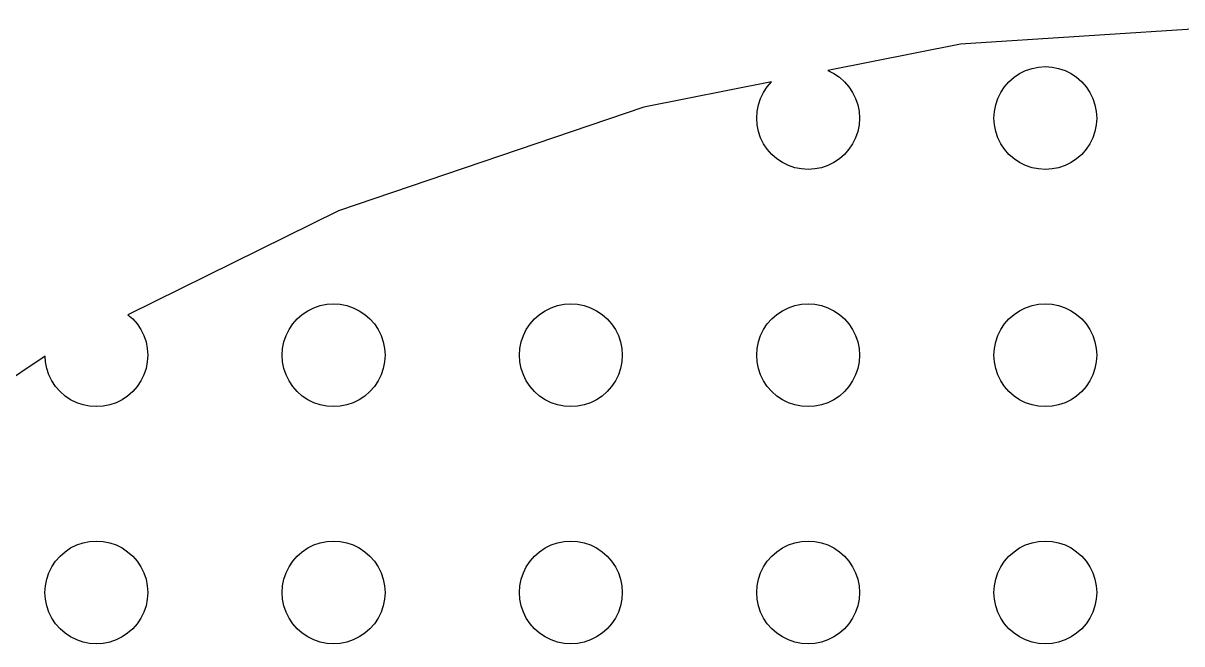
# Model space of a CAD drawing. Header units: metres. Extents: x -156 to 156, y -156 to 156.
# Drawn here: x -79.6 to -6.4, y 116.8 to 156 of the extents above; entities that cross this region are included whole.
import ezdxf

# ---------------------------------------------------------------- set-up
doc = ezdxf.new("R2010")
doc.units = ezdxf.units.M

msp = doc.modelspace()

# ---------------------------------------------------------------- linework, layer by layer
for p, q in [((0, 156), (-20.3621, 154.665)), ((-20.3621, 154.665), (-28.7463, 152.998)), ((-16.2437, 153.003), (-15.8412, 153.139)), ((-15.8412, 153.139), (-15.4242, 153.222)), ((-15.4242, 153.222), (-15, 153.25)), ((-15, 153.25), (-14.5758, 153.222)), ((-14.5758, 153.222), (-14.1588, 153.139)), ((-14.1588, 153.139), (-13.7563, 153.003)), ((-28.7463, 152.998), (-28.375, 152.815)), ((-28.375, 152.815), (-28.0215, 152.578)), ((-28.0215, 152.578), (-27.7019, 152.298)), ((-17.2981, 152.298), (-16.9785, 152.578)), ((-16.9785, 152.578), (-16.625, 152.815)), ((-16.625, 152.815), (-16.2437, 153.003)), ((-13.7563, 153.003), (-13.375, 152.815)), ((-13.375, 152.815), (-13.0215, 152.578)), ((-13.0215, 152.578), (-12.7019, 152.298)), ((-32.3054, 152.29), (-40.3758, 150.684)), ((-32.8146, 151.625), (-32.5784, 151.978)), ((-32.5784, 151.978), (-32.3054, 152.29)), ((-27.7019, 152.298), (-27.4216, 151.978)), ((-27.4216, 151.978), (-27.1854, 151.625)), ((-17.8146, 151.625), (-17.5784, 151.978)), ((-17.5784, 151.978), (-17.2981, 152.298)), ((-12.7019, 152.298), (-12.4216, 151.978)), ((-12.4216, 151.978), (-12.1854, 151.625)), ((-33.1393, 150.841), (-33.0026, 151.244)), ((-33.0026, 151.244), (-32.8146, 151.625)), ((-27.1854, 151.625), (-26.9974, 151.244)), ((-26.9974, 151.244), (-26.8607, 150.841)), ((-18.1393, 150.841), (-18.0026, 151.244)), ((-18.0026, 151.244), (-17.8146, 151.625)), ((-12.1854, 151.625), (-11.9974, 151.244)), ((-11.9974, 151.244), (-11.8607, 150.841)), ((-40.3758, 150.684), (-59.6986, 144.125)), ((-33.25, 150), (-33.2222, 150.424)), ((-33.2222, 150.424), (-33.1393, 150.841)), ((-26.8607, 150.841), (-26.7778, 150.424)), ((-26.7778, 150.424), (-26.75, 150)), ((-18.25, 150), (-18.2222, 150.424)), ((-18.2222, 150.424), (-18.1393, 150.841)), ((-11.8607, 150.841), (-11.7778, 150.424)), ((-11.7778, 150.424), (-11.75, 150)), ((-33.2222, 149.576), (-33.25, 150)), ((-33.1393, 149.159), (-33.2222, 149.576)), ((-26.7778, 149.576), (-26.8607, 149.159)), ((-26.75, 150), (-26.7778, 149.576)), ((-18.2222, 149.576), (-18.25, 150)), ((-18.1393, 149.159), (-18.2222, 149.576)), ((-11.7778, 149.576), (-11.8607, 149.159)), ((-11.75, 150), (-11.7778, 149.576)), ((-33.0026, 148.756), (-33.1393, 149.159)), ((-32.8146, 148.375), (-33.0026, 148.756)), ((-26.9974, 148.756), (-27.1854, 148.375)), ((-26.8607, 149.159), (-26.9974, 148.756)), ((-18.0026, 148.756), (-18.1393, 149.159)), ((-17.8146, 148.375), (-18.0026, 148.756)), ((-11.9974, 148.756), (-12.1854, 148.375)), ((-11.8607, 149.159), (-11.9974, 148.756)), ((-32.5784, 148.022), (-32.8146, 148.375)), ((-32.2981, 147.702), (-32.5784, 148.022)), ((-27.4216, 148.022), (-27.7019, 147.702)), ((-27.1854, 148.375), (-27.4216, 148.022)), ((-17.5784, 148.022), (-17.8146, 148.375)), ((-17.2981, 147.702), (-17.5784, 148.022)), ((-12.4216, 148.022), (-12.7019, 147.702)), ((-12.1854, 148.375), (-12.4216, 148.022)), ((-31.9785, 147.422), (-32.2981, 147.702)), ((-31.625, 147.185), (-31.9785, 147.422)), ((-28.0215, 147.422), (-28.375, 147.185)), ((-27.7019, 147.702), (-28.0215, 147.422)), ((-16.9785, 147.422), (-17.2981, 147.702)), ((-16.625, 147.185), (-16.9785, 147.422)), ((-13.0215, 147.422), (-13.375, 147.185)), ((-12.7019, 147.702), (-13.0215, 147.422)), ((-31.2437, 146.997), (-31.625, 147.185)), ((-30.8412, 146.861), (-31.2437, 146.997)), ((-30.4242, 146.778), (-30.8412, 146.861)), ((-30, 146.75), (-30.4242, 146.778)), ((-29.5758, 146.778), (-30, 146.75)), ((-29.1588, 146.861), (-29.5758, 146.778)), ((-28.7563, 146.997), (-29.1588, 146.861)), ((-28.375, 147.185), (-28.7563, 146.997)), ((-16.2437, 146.997), (-16.625, 147.185)), ((-15.8412, 146.861), (-16.2437, 146.997)), ((-15.4242, 146.778), (-15.8412, 146.861)), ((-15, 146.75), (-15.4242, 146.778)), ((-14.5758, 146.778), (-15, 146.75)), ((-14.1588, 146.861), (-14.5758, 146.778)), ((-13.7563, 146.997), (-14.1588, 146.861)), ((-13.375, 147.185), (-13.7563, 146.997)), ((-59.6986, 144.125), (-73.0045, 137.563)), ((-61.9785, 137.578), (-61.625, 137.815)), ((-61.625, 137.815), (-61.2437, 138.003)), ((-61.2437, 138.003), (-60.8412, 138.139)), ((-60.8412, 138.139), (-60.4242, 138.222)), ((-60.4242, 138.222), (-60, 138.25)), ((-60, 138.25), (-59.5758, 138.222)), ((-59.5758, 138.222), (-59.1588, 138.139)), ((-59.1588, 138.139), (-58.7563, 138.003)), ((-58.7563, 138.003), (-58.375, 137.815)), ((-58.375, 137.815), (-58.0215, 137.578)), ((-46.9785, 137.578), (-46.625, 137.815)), ((-46.625, 137.815), (-46.2437, 138.003)), ((-46.2437, 138.003), (-45.8412, 138.139)), ((-45.8412, 138.139), (-45.4242, 138.222)), ((-45.4242, 138.222), (-45, 138.25)), ((-45, 138.25), (-44.5758, 138.222)), ((-44.5758, 138.222), (-44.1588, 138.139)), ((-44.1588, 138.139), (-43.7563, 138.003)), ((-43.7563, 138.003), (-43.375, 137.815)), ((-43.375, 137.815), (-43.0215, 137.578)), ((-31.9785, 137.578), (-31.625, 137.815)), ((-31.625, 137.815), (-31.2437, 138.003)), ((-31.2437, 138.003), (-30.8412, 138.139)), ((-30.8412, 138.139), (-30.4242, 138.222)), ((-30.4242, 138.222), (-30, 138.25)), ((-30, 138.25), (-29.5758, 138.222)), ((-29.5758, 138.222), (-29.1588, 138.139)), ((-29.1588, 138.139), (-28.7563, 138.003)), ((-28.7563, 138.003), (-28.375, 137.815)), ((-28.375, 137.815), (-28.0215, 137.578)), ((-16.9785, 137.578), (-16.625, 137.815)), ((-16.625, 137.815), (-16.2437, 138.003)), ((-16.2437, 138.003), (-15.8412, 138.139)), ((-15.8412, 138.139), (-15.4242, 138.222)), ((-15.4242, 138.222), (-15, 138.25)), ((-15, 138.25), (-14.5758, 138.222)), ((-14.5758, 138.222), (-14.1588, 138.139)), ((-14.1588, 138.139), (-13.7563, 138.003)), ((-13.7563, 138.003), (-13.375, 137.815)), ((-13.375, 137.815), (-13.0215, 137.578)), ((-73.0045, 137.563), (-72.7019, 137.298)), ((-72.7019, 137.298), (-72.4216, 136.978)), ((-62.5784, 136.978), (-62.2981, 137.298)), ((-62.2981, 137.298), (-61.9785, 137.578)), ((-58.0215, 137.578), (-57.7019, 137.298)), ((-57.7019, 137.298), (-57.4216, 136.978)), ((-47.5784, 136.978), (-47.2981, 137.298)), ((-47.2981, 137.298), (-46.9785, 137.578)), ((-43.0215, 137.578), (-42.7019, 137.298)), ((-42.7019, 137.298), (-42.4216, 136.978)), ((-32.5784, 136.978), (-32.2981, 137.298)), ((-32.2981, 137.298), (-31.9785, 137.578)), ((-28.0215, 137.578), (-27.7019, 137.298)), ((-27.7019, 137.298), (-27.4216, 136.978)), ((-17.5784, 136.978), (-17.2981, 137.298)), ((-17.2981, 137.298), (-16.9785, 137.578)), ((-13.0215, 137.578), (-12.7019, 137.298)), ((-12.7019, 137.298), (-12.4216, 136.978)), ((-72.4216, 136.978), (-72.1854, 136.625)), ((-72.1854, 136.625), (-71.9974, 136.244)), ((-63.0026, 136.244), (-62.8146, 136.625)), ((-62.8146, 136.625), (-62.5784, 136.978)), ((-57.4216, 136.978), (-57.1854, 136.625)), ((-57.1854, 136.625), (-56.9974, 136.244)), ((-48.0026, 136.244), (-47.8146, 136.625)), ((-47.8146, 136.625), (-47.5784, 136.978)), ((-42.4216, 136.978), (-42.1854, 136.625)), ((-42.1854, 136.625), (-41.9974, 136.244)), ((-33.0026, 136.244), (-32.8146, 136.625)), ((-32.8146, 136.625), (-32.5784, 136.978)), ((-27.4216, 136.978), (-27.1854, 136.625)), ((-27.1854, 136.625), (-26.9974, 136.244)), ((-18.0026, 136.244), (-17.8146, 136.625)), ((-17.8146, 136.625), (-17.5784, 136.978)), ((-12.4216, 136.978), (-12.1854, 136.625)), ((-12.1854, 136.625), (-11.9974, 136.244)), ((-71.9974, 136.244), (-71.8607, 135.841)), ((-71.8607, 135.841), (-71.7778, 135.424)), ((-63.2222, 135.424), (-63.1393, 135.841)), ((-63.1393, 135.841), (-63.0026, 136.244)), ((-56.9974, 136.244), (-56.8607, 135.841)), ((-56.8607, 135.841), (-56.7778, 135.424)), ((-48.2222, 135.424), (-48.1393, 135.841)), ((-48.1393, 135.841), (-48.0026, 136.244)), ((-41.9974, 136.244), (-41.8607, 135.841)), ((-41.8607, 135.841), (-41.7778, 135.424)), ((-33.2222, 135.424), (-33.1393, 135.841)), ((-33.1393, 135.841), (-33.0026, 136.244)), ((-26.9974, 136.244), (-26.8607, 135.841)), ((-26.8607, 135.841), (-26.7778, 135.424)), ((-18.2222, 135.424), (-18.1393, 135.841)), ((-18.1393, 135.841), (-18.0026, 136.244)), ((-11.9974, 136.244), (-11.8607, 135.841)), ((-11.8607, 135.841), (-11.7778, 135.424)), ((-78.2458, 134.936), (-94.9668, 123.763)), ((-78.2222, 134.576), (-78.2458, 134.936)), ((-71.7778, 135.424), (-71.75, 135)), ((-71.75, 135), (-71.7778, 134.576)), ((-63.25, 135), (-63.2222, 135.424)), ((-63.2222, 134.576), (-63.25, 135)), ((-56.7778, 135.424), (-56.75, 135)), ((-56.75, 135), (-56.7778, 134.576)), ((-48.25, 135), (-48.2222, 135.424)), ((-48.2222, 134.576), (-48.25, 135)), ((-41.7778, 135.424), (-41.75, 135)), ((-41.75, 135), (-41.7778, 134.576)), ((-33.25, 135), (-33.2222, 135.424)), ((-33.2222, 134.576), (-33.25, 135)), ((-26.7778, 135.424), (-26.75, 135)), ((-26.75, 135), (-26.7778, 134.576)), ((-18.25, 135), (-18.2222, 135.424)), ((-18.2222, 134.576), (-18.25, 135)), ((-11.7778, 135.424), (-11.75, 135)), ((-11.75, 135), (-11.7778, 134.576)), ((-78.1393, 134.159), (-78.2222, 134.576)), ((-78.0026, 133.756), (-78.1393, 134.159)), ((-71.8607, 134.159), (-71.9974, 133.756)), ((-71.7778, 134.576), (-71.8607, 134.159)), ((-63.1393, 134.159), (-63.2222, 134.576)), ((-63.0026, 133.756), (-63.1393, 134.159)), ((-56.8607, 134.159), (-56.9974, 133.756)), ((-56.7778, 134.576), (-56.8607, 134.159)), ((-48.1393, 134.159), (-48.2222, 134.576)), ((-48.0026, 133.756), (-48.1393, 134.159)), ((-41.8607, 134.159), (-41.9974, 133.756)), ((-41.7778, 134.576), (-41.8607, 134.159)), ((-33.1393, 134.159), (-33.2222, 134.576)), ((-33.0026, 133.756), (-33.1393, 134.159)), ((-26.8607, 134.159), (-26.9974, 133.756)), ((-26.7778, 134.576), (-26.8607, 134.159)), ((-18.1393, 134.159), (-18.2222, 134.576)), ((-18.0026, 133.756), (-18.1393, 134.159)), ((-11.8607, 134.159), (-11.9974, 133.756)), ((-11.7778, 134.576), (-11.8607, 134.159)), ((-77.8146, 133.375), (-78.0026, 133.756)), ((-77.5784, 133.022), (-77.8146, 133.375)), ((-72.1854, 133.375), (-72.4216, 133.022)), ((-71.9974, 133.756), (-72.1854, 133.375)), ((-62.8146, 133.375), (-63.0026, 133.756)), ((-62.5784, 133.022), (-62.8146, 133.375)), ((-57.1854, 133.375), (-57.4216, 133.022)), ((-56.9974, 133.756), (-57.1854, 133.375)), ((-47.8146, 133.375), (-48.0026, 133.756)), ((-47.5784, 133.022), (-47.8146, 133.375)), ((-42.1854, 133.375), (-42.4216, 133.022)), ((-41.9974, 133.756), (-42.1854, 133.375)), ((-32.8146, 133.375), (-33.0026, 133.756)), ((-32.5784, 133.022), (-32.8146, 133.375)), ((-27.1854, 133.375), (-27.4216, 133.022)), ((-26.9974, 133.756), (-27.1854, 133.375)), ((-17.8146, 133.375), (-18.0026, 133.756)), ((-17.5784, 133.022), (-17.8146, 133.375)), ((-12.1854, 133.375), (-12.4216, 133.022)), ((-11.9974, 133.756), (-12.1854, 133.375)), ((-77.2981, 132.702), (-77.5784, 133.022)), ((-76.9785, 132.422), (-77.2981, 132.702)), ((-72.7019, 132.702), (-73.0215, 132.422)), ((-72.4216, 133.022), (-72.7019, 132.702)), ((-62.2981, 132.702), (-62.5784, 133.022)), ((-61.9785, 132.422), (-62.2981, 132.702)), ((-57.7019, 132.702), (-58.0215, 132.422)), ((-57.4216, 133.022), (-57.7019, 132.702)), ((-47.2981, 132.702), (-47.5784, 133.022)), ((-46.9785, 132.422), (-47.2981, 132.702)), ((-42.7019, 132.702), (-43.0215, 132.422)), ((-42.4216, 133.022), (-42.7019, 132.702)), ((-32.2981, 132.702), (-32.5784, 133.022)), ((-31.9785, 132.422), (-32.2981, 132.702)), ((-27.7019, 132.702), (-28.0215, 132.422)), ((-27.4216, 133.022), (-27.7019, 132.702)), ((-17.2981, 132.702), (-17.5784, 133.022)), ((-16.9785, 132.422), (-17.2981, 132.702)), ((-12.7019, 132.702), (-13.0215, 132.422)), ((-12.4216, 133.022), (-12.7019, 132.702)), ((-76.625, 132.185), (-76.9785, 132.422)), ((-76.2437, 131.997), (-76.625, 132.185)), ((-75.8412, 131.861), (-76.2437, 131.997)), ((-73.7563, 131.997), (-74.1588, 131.861)), ((-73.375, 132.185), (-73.7563, 131.997)), ((-73.0215, 132.422), (-73.375, 132.185)), ((-61.625, 132.185), (-61.9785, 132.422)), ((-61.2437, 131.997), (-61.625, 132.185)), ((-60.8412, 131.861), (-61.2437, 131.997)), ((-58.7563, 131.997), (-59.1588, 131.861)), ((-58.375, 132.185), (-58.7563, 131.997)), ((-58.0215, 132.422), (-58.375, 132.185)), ((-46.625, 132.185), (-46.9785, 132.422)), ((-46.2437, 131.997), (-46.625, 132.185)), ((-45.8412, 131.861), (-46.2437, 131.997)), ((-43.7563, 131.997), (-44.1588, 131.861)), ((-43.375, 132.185), (-43.7563, 131.997)), ((-43.0215, 132.422), (-43.375, 132.185)), ((-31.625, 132.185), (-31.9785, 132.422)), ((-31.2437, 131.997), (-31.625, 132.185)), ((-30.8412, 131.861), (-31.2437, 131.997)), ((-28.7563, 131.997), (-29.1588, 131.861)), ((-28.375, 132.185), (-28.7563, 131.997)), ((-28.0215, 132.422), (-28.375, 132.185)), ((-16.625, 132.185), (-16.9785, 132.422)), ((-16.2437, 131.997), (-16.625, 132.185)), ((-15.8412, 131.861), (-16.2437, 131.997)), ((-13.7563, 131.997), (-14.1588, 131.861)), ((-13.375, 132.185), (-13.7563, 131.997)), ((-13.0215, 132.422), (-13.375, 132.185)), ((-75.4242, 131.778), (-75.8412, 131.861)), ((-75, 131.75), (-75.4242, 131.778)), ((-74.5758, 131.778), (-75, 131.75)), ((-74.1588, 131.861), (-74.5758, 131.778)), ((-60.4242, 131.778), (-60.8412, 131.861)), ((-60, 131.75), (-60.4242, 131.778)), ((-59.5758, 131.778), (-60, 131.75)), ((-59.1588, 131.861), (-59.5758, 131.778)), ((-45.4242, 131.778), (-45.8412, 131.861)), ((-45, 131.75), (-45.4242, 131.778)), ((-44.5758, 131.778), (-45, 131.75)), ((-44.1588, 131.861), (-44.5758, 131.778)), ((-30.4242, 131.778), (-30.8412, 131.861)), ((-30, 131.75), (-30.4242, 131.778)), ((-29.5758, 131.778), (-30, 131.75)), ((-29.1588, 131.861), (-29.5758, 131.778)), ((-15.4242, 131.778), (-15.8412, 131.861)), ((-15, 131.75), (-15.4242, 131.778)), ((-14.5758, 131.778), (-15, 131.75)), ((-14.1588, 131.861), (-14.5758, 131.778)), ((-76.2437, 123.003), (-75.8412, 123.139)), ((-75.8412, 123.139), (-75.4242, 123.222)), ((-75.4242, 123.222), (-75, 123.25)), ((-75, 123.25), (-74.5758, 123.222)), ((-74.5758, 123.222), (-74.1588, 123.139)), ((-74.1588, 123.139), (-73.7563, 123.003)), ((-61.2437, 123.003), (-60.8412, 123.139)), ((-60.8412, 123.139), (-60.4242, 123.222)), ((-60.4242, 123.222), (-60, 123.25)), ((-60, 123.25), (-59.5758, 123.222)), ((-59.5758, 123.222), (-59.1588, 123.139)), ((-59.1588, 123.139), (-58.7563, 123.003)), ((-46.2437, 123.003), (-45.8412, 123.139)), ((-45.8412, 123.139), (-45.4242, 123.222)), ((-45.4242, 123.222), (-45, 123.25)), ((-45, 123.25), (-44.5758, 123.222)), ((-44.5758, 123.222), (-44.1588, 123.139)), ((-44.1588, 123.139), (-43.7563, 123.003)), ((-31.2437, 123.003), (-30.8412, 123.139)), ((-30.8412, 123.139), (-30.4242, 123.222)), ((-30.4242, 123.222), (-30, 123.25)), ((-30, 123.25), (-29.5758, 123.222)), ((-29.5758, 123.222), (-29.1588, 123.139)), ((-29.1588, 123.139), (-28.7563, 123.003)), ((-16.2437, 123.003), (-15.8412, 123.139)), ((-15.8412, 123.139), (-15.4242, 123.222)), ((-15.4242, 123.222), (-15, 123.25)), ((-15, 123.25), (-14.5758, 123.222)), ((-14.5758, 123.222), (-14.1588, 123.139)), ((-14.1588, 123.139), (-13.7563, 123.003)), ((-77.2981, 122.298), (-76.9785, 122.578)), ((-76.9785, 122.578), (-76.625, 122.815)), ((-76.625, 122.815), (-76.2437, 123.003)), ((-73.7563, 123.003), (-73.375, 122.815)), ((-73.375, 122.815), (-73.0215, 122.578)), ((-73.0215, 122.578), (-72.7019, 122.298)), ((-62.2981, 122.298), (-61.9785, 122.578)), ((-61.9785, 122.578), (-61.625, 122.815)), ((-61.625, 122.815), (-61.2437, 123.003)), ((-58.7563, 123.003), (-58.375, 122.815)), ((-58.375, 122.815), (-58.0215, 122.578)), ((-58.0215, 122.578), (-57.7019, 122.298)), ((-47.2981, 122.298), (-46.9785, 122.578)), ((-46.9785, 122.578), (-46.625, 122.815)), ((-46.625, 122.815), (-46.2437, 123.003)), ((-43.7563, 123.003), (-43.375, 122.815)), ((-43.375, 122.815), (-43.0215, 122.578)), ((-43.0215, 122.578), (-42.7019, 122.298)), ((-32.2981, 122.298), (-31.9785, 122.578)), ((-31.9785, 122.578), (-31.625, 122.815)), ((-31.625, 122.815), (-31.2437, 123.003)), ((-28.7563, 123.003), (-28.375, 122.815)), ((-28.375, 122.815), (-28.0215, 122.578)), ((-28.0215, 122.578), (-27.7019, 122.298)), ((-17.2981, 122.298), (-16.9785, 122.578)), ((-16.9785, 122.578), (-16.625, 122.815)), ((-16.625, 122.815), (-16.2437, 123.003)), ((-13.7563, 123.003), (-13.375, 122.815)), ((-13.375, 122.815), (-13.0215, 122.578)), ((-13.0215, 122.578), (-12.7019, 122.298)), ((-78.0026, 121.244), (-77.8146, 121.625)), ((-77.8146, 121.625), (-77.5784, 121.978)), ((-77.5784, 121.978), (-77.2981, 122.298)), ((-72.7019, 122.298), (-72.4216, 121.978)), ((-72.4216, 121.978), (-72.1854, 121.625)), ((-72.1854, 121.625), (-71.9974, 121.244)), ((-63.0026, 121.244), (-62.8146, 121.625)), ((-62.8146, 121.625), (-62.5784, 121.978)), ((-62.5784, 121.978), (-62.2981, 122.298)), ((-57.7019, 122.298), (-57.4216, 121.978)), ((-57.4216, 121.978), (-57.1854, 121.625)), ((-57.1854, 121.625), (-56.9974, 121.244)), ((-48.0026, 121.244), (-47.8146, 121.625)), ((-47.8146, 121.625), (-47.5784, 121.978)), ((-47.5784, 121.978), (-47.2981, 122.298)), ((-42.7019, 122.298), (-42.4216, 121.978)), ((-42.4216, 121.978), (-42.1854, 121.625)), ((-42.1854, 121.625), (-41.9974, 121.244)), ((-33.0026, 121.244), (-32.8146, 121.625)), ((-32.8146, 121.625), (-32.5784, 121.978)), ((-32.5784, 121.978), (-32.2981, 122.298)), ((-27.7019, 122.298), (-27.4216, 121.978)), ((-27.4216, 121.978), (-27.1854, 121.625)), ((-27.1854, 121.625), (-26.9974, 121.244)), ((-18.0026, 121.244), (-17.8146, 121.625)), ((-17.8146, 121.625), (-17.5784, 121.978)), ((-17.5784, 121.978), (-17.2981, 122.298)), ((-12.7019, 122.298), (-12.4216, 121.978)), ((-12.4216, 121.978), (-12.1854, 121.625)), ((-12.1854, 121.625), (-11.9974, 121.244)), ((-78.1393, 120.841), (-78.0026, 121.244)), ((-71.9974, 121.244), (-71.8607, 120.841)), ((-63.1393, 120.841), (-63.0026, 121.244)), ((-56.9974, 121.244), (-56.8607, 120.841)), ((-48.1393, 120.841), (-48.0026, 121.244)), ((-41.9974, 121.244), (-41.8607, 120.841)), ((-33.1393, 120.841), (-33.0026, 121.244)), ((-26.9974, 121.244), (-26.8607, 120.841)), ((-18.1393, 120.841), (-18.0026, 121.244)), ((-11.9974, 121.244), (-11.8607, 120.841)), ((-78.25, 120), (-78.2222, 120.424)), ((-78.2222, 120.424), (-78.1393, 120.841)), ((-71.8607, 120.841), (-71.7778, 120.424)), ((-71.7778, 120.424), (-71.75, 120)), ((-63.25, 120), (-63.2222, 120.424)), ((-63.2222, 120.424), (-63.1393, 120.841)), ((-56.8607, 120.841), (-56.7778, 120.424)), ((-56.7778, 120.424), (-56.75, 120)), ((-48.25, 120), (-48.2222, 120.424)), ((-48.2222, 120.424), (-48.1393, 120.841)), ((-41.8607, 120.841), (-41.7778, 120.424)), ((-41.7778, 120.424), (-41.75, 120)), ((-33.25, 120), (-33.2222, 120.424)), ((-33.2222, 120.424), (-33.1393, 120.841)), ((-26.8607, 120.841), (-26.7778, 120.424)), ((-26.7778, 120.424), (-26.75, 120)), ((-18.25, 120), (-18.2222, 120.424)), ((-18.2222, 120.424), (-18.1393, 120.841)), ((-11.8607, 120.841), (-11.7778, 120.424)), ((-11.7778, 120.424), (-11.75, 120)), ((-78.2222, 119.576), (-78.25, 120)), ((-78.1393, 119.159), (-78.2222, 119.576)), ((-71.7778, 119.576), (-71.8607, 119.159)), ((-71.75, 120), (-71.7778, 119.576)), ((-63.2222, 119.576), (-63.25, 120)), ((-63.1393, 119.159), (-63.2222, 119.576)), ((-56.7778, 119.576), (-56.8607, 119.159)), ((-56.75, 120), (-56.7778, 119.576)), ((-48.2222, 119.576), (-48.25, 120)), ((-48.1393, 119.159), (-48.2222, 119.576)), ((-41.7778, 119.576), (-41.8607, 119.159)), ((-41.75, 120), (-41.7778, 119.576)), ((-33.2222, 119.576), (-33.25, 120)), ((-33.1393, 119.159), (-33.2222, 119.576)), ((-26.7778, 119.576), (-26.8607, 119.159)), ((-26.75, 120), (-26.7778, 119.576)), ((-18.2222, 119.576), (-18.25, 120)), ((-18.1393, 119.159), (-18.2222, 119.576)), ((-11.7778, 119.576), (-11.8607, 119.159)), ((-11.75, 120), (-11.7778, 119.576)), ((-78.0026, 118.756), (-78.1393, 119.159)), ((-77.8146, 118.375), (-78.0026, 118.756)), ((-71.9974, 118.756), (-72.1854, 118.375)), ((-71.8607, 119.159), (-71.9974, 118.756)), ((-63.0026, 118.756), (-63.1393, 119.159)), ((-62.8146, 118.375), (-63.0026, 118.756)), ((-56.9974, 118.756), (-57.1854, 118.375)), ((-56.8607, 119.159), (-56.9974, 118.756)), ((-48.0026, 118.756), (-48.1393, 119.159)), ((-47.8146, 118.375), (-48.0026, 118.756)), ((-41.9974, 118.756), (-42.1854, 118.375)), ((-41.8607, 119.159), (-41.9974, 118.756)), ((-33.0026, 118.756), (-33.1393, 119.159)), ((-32.8146, 118.375), (-33.0026, 118.756)), ((-26.9974, 118.756), (-27.1854, 118.375)), ((-26.8607, 119.159), (-26.9974, 118.756)), ((-18.0026, 118.756), (-18.1393, 119.159)), ((-17.8146, 118.375), (-18.0026, 118.756)), ((-11.9974, 118.756), (-12.1854, 118.375)), ((-11.8607, 119.159), (-11.9974, 118.756)), ((-77.5784, 118.022), (-77.8146, 118.375)), ((-77.2981, 117.702), (-77.5784, 118.022)), ((-72.4216, 118.022), (-72.7019, 117.702)), ((-72.1854, 118.375), (-72.4216, 118.022)), ((-62.5784, 118.022), (-62.8146, 118.375)), ((-62.2981, 117.702), (-62.5784, 118.022)), ((-57.4216, 118.022), (-57.7019, 117.702)), ((-57.1854, 118.375), (-57.4216, 118.022)), ((-47.5784, 118.022), (-47.8146, 118.375)), ((-47.2981, 117.702), (-47.5784, 118.022)), ((-42.4216, 118.022), (-42.7019, 117.702)), ((-42.1854, 118.375), (-42.4216, 118.022)), ((-32.5784, 118.022), (-32.8146, 118.375)), ((-32.2981, 117.702), (-32.5784, 118.022)), ((-27.4216, 118.022), (-27.7019, 117.702)), ((-27.1854, 118.375), (-27.4216, 118.022)), ((-17.5784, 118.022), (-17.8146, 118.375)), ((-17.2981, 117.702), (-17.5784, 118.022)), ((-12.4216, 118.022), (-12.7019, 117.702)), ((-12.1854, 118.375), (-12.4216, 118.022)), ((-76.9785, 117.422), (-77.2981, 117.702)), ((-76.625, 117.185), (-76.9785, 117.422)), ((-73.0215, 117.422), (-73.375, 117.185)), ((-72.7019, 117.702), (-73.0215, 117.422)), ((-61.9785, 117.422), (-62.2981, 117.702)), ((-61.625, 117.185), (-61.9785, 117.422)), ((-58.0215, 117.422), (-58.375, 117.185)), ((-57.7019, 117.702), (-58.0215, 117.422)), ((-46.9785, 117.422), (-47.2981, 117.702)), ((-46.625, 117.185), (-46.9785, 117.422)), ((-43.0215, 117.422), (-43.375, 117.185)), ((-42.7019, 117.702), (-43.0215, 117.422)), ((-31.9785, 117.422), (-32.2981, 117.702)), ((-31.625, 117.185), (-31.9785, 117.422)), ((-28.0215, 117.422), (-28.375, 117.185)), ((-27.7019, 117.702), (-28.0215, 117.422)), ((-16.9785, 117.422), (-17.2981, 117.702)), ((-16.625, 117.185), (-16.9785, 117.422)), ((-13.0215, 117.422), (-13.375, 117.185)), ((-12.7019, 117.702), (-13.0215, 117.422)), ((-76.2437, 116.997), (-76.625, 117.185)), ((-75.8412, 116.861), (-76.2437, 116.997)), ((-75.4242, 116.778), (-75.8412, 116.861)), ((-75, 116.75), (-75.4242, 116.778)), ((-74.5758, 116.778), (-75, 116.75)), ((-74.1588, 116.861), (-74.5758, 116.778)), ((-73.7563, 116.997), (-74.1588, 116.861)), ((-73.375, 117.185), (-73.7563, 116.997)), ((-61.2437, 116.997), (-61.625, 117.185)), ((-60.8412, 116.861), (-61.2437, 116.997)), ((-60.4242, 116.778), (-60.8412, 116.861)), ((-60, 116.75), (-60.4242, 116.778)), ((-59.5758, 116.778), (-60, 116.75)), ((-59.1588, 116.861), (-59.5758, 116.778)), ((-58.7563, 116.997), (-59.1588, 116.861)), ((-58.375, 117.185), (-58.7563, 116.997)), ((-46.2437, 116.997), (-46.625, 117.185)), ((-45.8412, 116.861), (-46.2437, 116.997)), ((-45.4242, 116.778), (-45.8412, 116.861)), ((-45, 116.75), (-45.4242, 116.778)), ((-44.5758, 116.778), (-45, 116.75)), ((-44.1588, 116.861), (-44.5758, 116.778)), ((-43.7563, 116.997), (-44.1588, 116.861)), ((-43.375, 117.185), (-43.7563, 116.997)), ((-31.2437, 116.997), (-31.625, 117.185)), ((-30.8412, 116.861), (-31.2437, 116.997)), ((-30.4242, 116.778), (-30.8412, 116.861)), ((-30, 116.75), (-30.4242, 116.778)), ((-29.5758, 116.778), (-30, 116.75)), ((-29.1588, 116.861), (-29.5758, 116.778)), ((-28.7563, 116.997), (-29.1588, 116.861)), ((-28.375, 117.185), (-28.7563, 116.997)), ((-16.2437, 116.997), (-16.625, 117.185)), ((-15.8412, 116.861), (-16.2437, 116.997)), ((-15.4242, 116.778), (-15.8412, 116.861)), ((-15, 116.75), (-15.4242, 116.778)), ((-14.5758, 116.778), (-15, 116.75)), ((-14.1588, 116.861), (-14.5758, 116.778)), ((-13.7563, 116.997), (-14.1588, 116.861)), ((-13.375, 117.185), (-13.7563, 116.997))]:
    msp.add_line(p, q)

doc.saveas('drawing.dxf')
